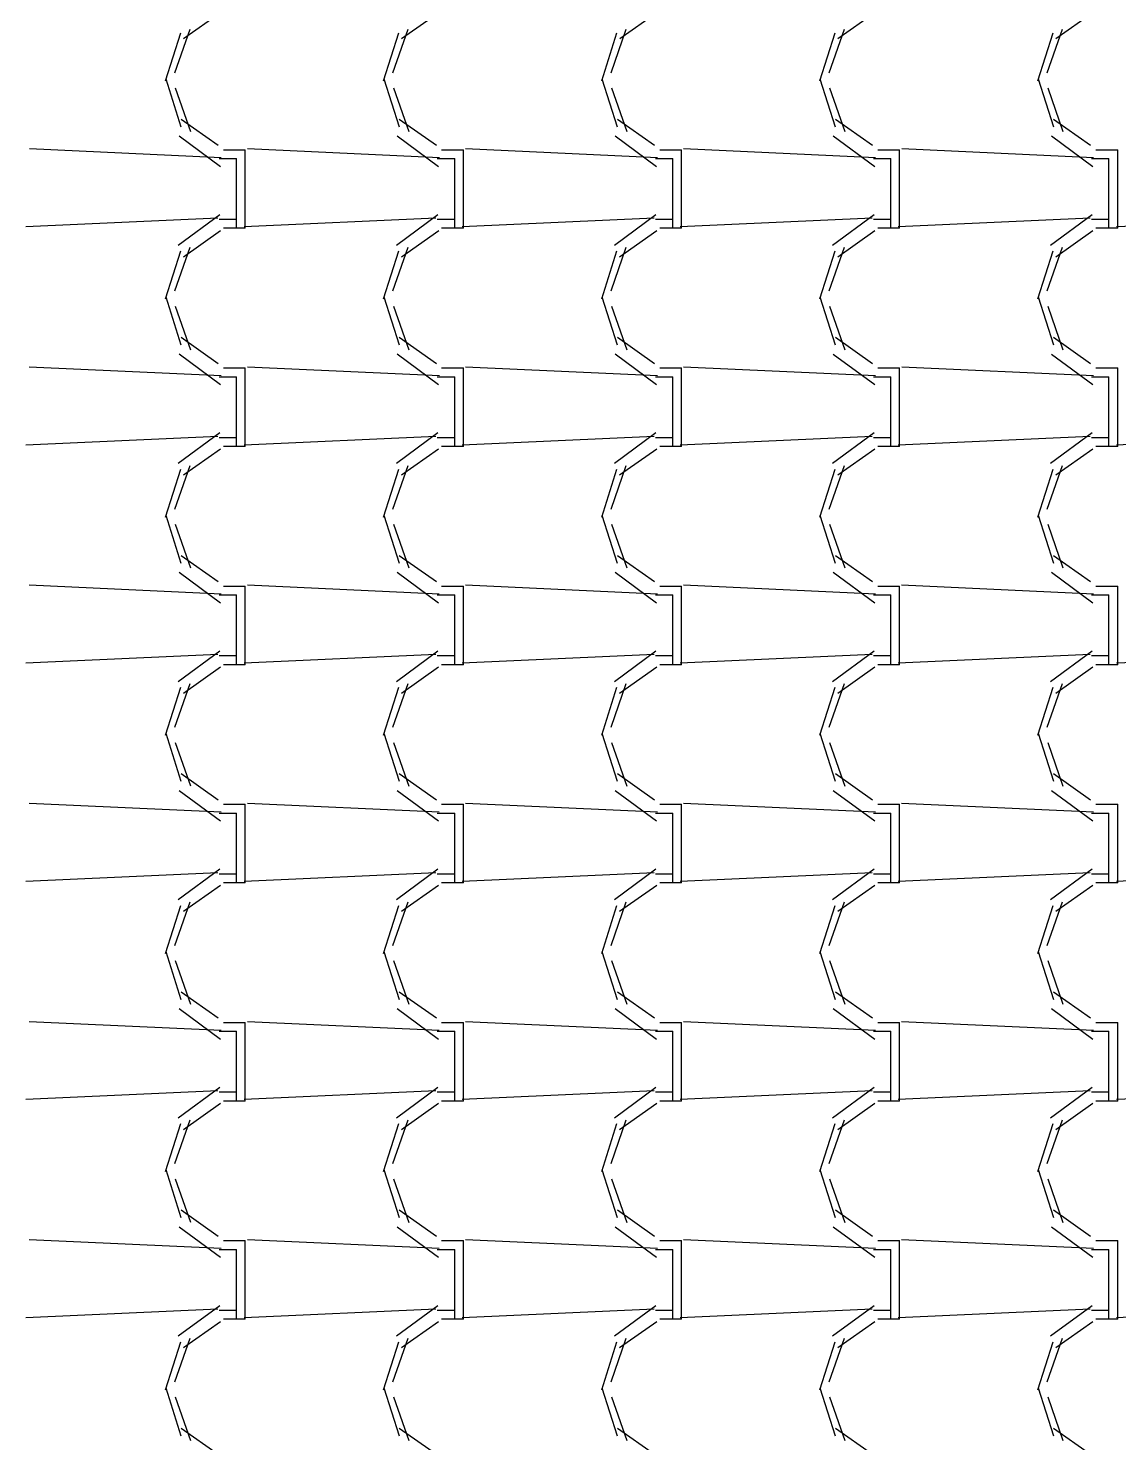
# Model space of a CAD drawing. Header units: millimetres. Extents: x -336 to -33, y -135 to 770.
# Drawn here: x -307.876 to -306.376, y 721.539 to 723.484 of the extents above; entities that cross this region are included whole.
import ezdxf

# ---------------------------------------------------------------- set-up
doc = ezdxf.new("R2010")
doc.units = ezdxf.units.MM
doc.header["$LTSCALE"] = 50
doc.header["$MEASUREMENT"] = 0
doc.layers.add('-HIDRO', color=8, linetype='CONTINUOUS')

msp = doc.modelspace()

# ---------------------------------------------------------------- linework, layer by layer
at = {"layer": '-HIDRO', "linetype": 'Continuous'}
for p, q in [((-307.6114, 723.5054), (-307.6624, 723.4694)), ((-307.3114, 723.5054), (-307.3624, 723.4694)), ((-307.0114, 723.5054), (-307.0624, 723.4694)), ((-306.7114, 723.5054), (-306.7624, 723.4694)), ((-306.4115, 723.5054), (-306.4625, 723.4694)), ((-307.6666, 723.4774), (-307.6876, 723.4114)), ((-307.6538, 723.4824), (-307.6748, 723.4224)), ((-307.3666, 723.4774), (-307.3876, 723.4114)), ((-307.3538, 723.4824), (-307.3748, 723.4224)), ((-307.0666, 723.4774), (-307.0876, 723.4114)), ((-307.0538, 723.4824), (-307.0748, 723.4224)), ((-306.7666, 723.4774), (-306.7876, 723.4114)), ((-306.7538, 723.4824), (-306.7748, 723.4224)), ((-306.4666, 723.4774), (-306.4876, 723.4114)), ((-306.4538, 723.4824), (-306.4748, 723.4224)), ((-307.6869, 723.4146), (-307.6659, 723.3486)), ((-307.3869, 723.4146), (-307.3659, 723.3486)), ((-307.0869, 723.4146), (-307.0659, 723.3486)), ((-306.7869, 723.4146), (-306.7659, 723.3486)), ((-306.4868, 723.4146), (-306.4658, 723.3486)), ((-307.6737, 723.402), (-307.6527, 723.342)), ((-307.3737, 723.402), (-307.3527, 723.342)), ((-307.0737, 723.402), (-307.0527, 723.342)), ((-306.7737, 723.402), (-306.7527, 723.342)), ((-306.4737, 723.402), (-306.4527, 723.342)), ((-307.6656, 723.3592), (-307.6146, 723.3232)), ((-307.3656, 723.3592), (-307.3146, 723.3232)), ((-307.0656, 723.3592), (-307.0146, 723.3232)), ((-306.7656, 723.3592), (-306.7146, 723.3232)), ((-306.4656, 723.3592), (-306.4146, 723.3232)), ((-307.6686, 723.3361), (-307.6116, 723.2941)), ((-307.3686, 723.3361), (-307.3116, 723.2941)), ((-307.0686, 723.336), (-307.0116, 723.294)), ((-306.7686, 723.336), (-306.7116, 723.294)), ((-306.4686, 723.336), (-306.4116, 723.294)), ((-307.6105, 723.306), (-307.8745, 723.318)), ((-307.6074, 723.3169), (-307.5774, 723.3169)), ((-307.5774, 723.2209), (-307.5774, 723.3169)), ((-307.3105, 723.306), (-307.5745, 723.318)), ((-307.3074, 723.3169), (-307.2774, 723.3169)), ((-307.2774, 723.2209), (-307.2774, 723.3169)), ((-307.0105, 723.306), (-307.2745, 723.318)), ((-307.0074, 723.3169), (-306.9774, 723.3169)), ((-306.9774, 723.2209), (-306.9774, 723.3169)), ((-306.7105, 723.306), (-306.9745, 723.318)), ((-306.7074, 723.3169), (-306.6774, 723.3169)), ((-306.6774, 723.2209), (-306.6774, 723.3169)), ((-306.4105, 723.306), (-306.6745, 723.318)), ((-306.4074, 723.3169), (-306.3774, 723.3169)), ((-306.3774, 723.2209), (-306.3774, 723.3169)), ((-307.6134, 723.3049), (-307.5894, 723.3049)), ((-307.5894, 723.2209), (-307.5894, 723.3049)), ((-307.3134, 723.3049), (-307.2894, 723.3049)), ((-307.2894, 723.2209), (-307.2894, 723.3049)), ((-307.0134, 723.3049), (-306.9894, 723.3049)), ((-306.9894, 723.2209), (-306.9894, 723.3049)), ((-306.7134, 723.3049), (-306.6894, 723.3049)), ((-306.6894, 723.2209), (-306.6894, 723.3049)), ((-306.4134, 723.3049), (-306.3894, 723.3049)), ((-306.3894, 723.2209), (-306.3894, 723.3049)), ((-307.6152, 723.2228), (-307.8792, 723.2108)), ((-307.6126, 723.2275), (-307.6696, 723.1855)), ((-307.5894, 723.2209), (-307.6134, 723.2209)), ((-307.5894, 723.2089), (-307.5894, 723.2209)), ((-307.3152, 723.2228), (-307.5792, 723.2108)), ((-307.5774, 723.2089), (-307.5774, 723.2209)), ((-307.3126, 723.2275), (-307.3696, 723.1855)), ((-307.2894, 723.2209), (-307.3134, 723.2209)), ((-307.2894, 723.2089), (-307.2894, 723.2209)), ((-307.0152, 723.2228), (-307.2792, 723.2108)), ((-307.2774, 723.2089), (-307.2774, 723.2209)), ((-307.0126, 723.2275), (-307.0696, 723.1855)), ((-306.9894, 723.2209), (-307.0134, 723.2209)), ((-306.9894, 723.2089), (-306.9894, 723.2209)), ((-306.7152, 723.2228), (-306.9792, 723.2108)), ((-306.9774, 723.2089), (-306.9774, 723.2209)), ((-306.7126, 723.2275), (-306.7696, 723.1855)), ((-306.6894, 723.2209), (-306.7134, 723.2209)), ((-306.6894, 723.2089), (-306.6894, 723.2209)), ((-306.4152, 723.2228), (-306.6792, 723.2108)), ((-306.6774, 723.2089), (-306.6774, 723.2209)), ((-306.4126, 723.2275), (-306.4696, 723.1855)), ((-306.3894, 723.2209), (-306.4134, 723.2209)), ((-306.3894, 723.2089), (-306.3894, 723.2209)), ((-306.1152, 723.2228), (-306.3792, 723.2108)), ((-306.3774, 723.2089), (-306.3774, 723.2209)), ((-307.6114, 723.2054), (-307.6624, 723.1694)), ((-307.5774, 723.2089), (-307.6074, 723.2089)), ((-307.3114, 723.2054), (-307.3624, 723.1694)), ((-307.2774, 723.2089), (-307.3074, 723.2089)), ((-307.0114, 723.2054), (-307.0625, 723.1694)), ((-306.9774, 723.2089), (-307.0074, 723.2089)), ((-306.7115, 723.2054), (-306.7625, 723.1694)), ((-306.6774, 723.2089), (-306.7074, 723.2089)), ((-306.4115, 723.2054), (-306.4625, 723.1694)), ((-306.3774, 723.2089), (-306.4074, 723.2089)), ((-307.6666, 723.1774), (-307.6876, 723.1114)), ((-307.6538, 723.1824), (-307.6748, 723.1224)), ((-307.3666, 723.1774), (-307.3876, 723.1114)), ((-307.3538, 723.1824), (-307.3748, 723.1224)), ((-307.0666, 723.1774), (-307.0876, 723.1114)), ((-307.0538, 723.1824), (-307.0748, 723.1224)), ((-306.7666, 723.1774), (-306.7876, 723.1114)), ((-306.7538, 723.1824), (-306.7748, 723.1224)), ((-306.4666, 723.1774), (-306.4876, 723.1114)), ((-306.4538, 723.1824), (-306.4748, 723.1224)), ((-307.6869, 723.1146), (-307.6659, 723.0486)), ((-307.3869, 723.1146), (-307.3659, 723.0486)), ((-307.0869, 723.1146), (-307.0659, 723.0486)), ((-306.7869, 723.1146), (-306.7659, 723.0486)), ((-306.4868, 723.1146), (-306.4658, 723.0486)), ((-307.6737, 723.102), (-307.6527, 723.042)), ((-307.3737, 723.102), (-307.3527, 723.042)), ((-307.0737, 723.102), (-307.0527, 723.042)), ((-306.7737, 723.102), (-306.7527, 723.042)), ((-306.4737, 723.102), (-306.4527, 723.042)), ((-307.6656, 723.0592), (-307.6146, 723.0232)), ((-307.3656, 723.0592), (-307.3146, 723.0232)), ((-307.0656, 723.0592), (-307.0146, 723.0232)), ((-306.7656, 723.0592), (-306.7146, 723.0232)), ((-306.4656, 723.0592), (-306.4146, 723.0232)), ((-307.6105, 723.006), (-307.8746, 723.018)), ((-307.6686, 723.0361), (-307.6116, 722.9941)), ((-307.3105, 723.006), (-307.5745, 723.018)), ((-307.3686, 723.0361), (-307.3116, 722.9941)), ((-307.0105, 723.006), (-307.2745, 723.018)), ((-307.0686, 723.0361), (-307.0116, 722.9941)), ((-306.7105, 723.006), (-306.9745, 723.018)), ((-306.7686, 723.036), (-306.7116, 722.994)), ((-306.4105, 723.006), (-306.6745, 723.018)), ((-306.4686, 723.036), (-306.4116, 722.994)), ((-307.6134, 723.0049), (-307.5894, 723.0049)), ((-307.6074, 723.0169), (-307.5774, 723.0169)), ((-307.5894, 722.9209), (-307.5894, 723.0049)), ((-307.5774, 722.9209), (-307.5774, 723.0169)), ((-307.3134, 723.0049), (-307.2894, 723.0049)), ((-307.3074, 723.0169), (-307.2774, 723.0169)), ((-307.2894, 722.9209), (-307.2894, 723.0049)), ((-307.2774, 722.9209), (-307.2774, 723.0169)), ((-307.0134, 723.0049), (-306.9894, 723.0049)), ((-307.0074, 723.0169), (-306.9774, 723.0169)), ((-306.9894, 722.9209), (-306.9894, 723.0049)), ((-306.9774, 722.9209), (-306.9774, 723.0169)), ((-306.7134, 723.0049), (-306.6894, 723.0049)), ((-306.7074, 723.0169), (-306.6774, 723.0169)), ((-306.6894, 722.9209), (-306.6894, 723.0049)), ((-306.6774, 722.9209), (-306.6774, 723.0169)), ((-306.4134, 723.0049), (-306.3894, 723.0049)), ((-306.4074, 723.0169), (-306.3774, 723.0169)), ((-306.3894, 722.9209), (-306.3894, 723.0049)), ((-306.3774, 722.9209), (-306.3774, 723.0169)), ((-307.6152, 722.9228), (-307.8792, 722.9108)), ((-307.6126, 722.9275), (-307.6696, 722.8855)), ((-307.5894, 722.9209), (-307.6134, 722.9209)), ((-307.5894, 722.9089), (-307.5894, 722.9209)), ((-307.3152, 722.9228), (-307.5792, 722.9108)), ((-307.5774, 722.9089), (-307.5774, 722.9209)), ((-307.3126, 722.9275), (-307.3696, 722.8855)), ((-307.2894, 722.9209), (-307.3134, 722.9209)), ((-307.2894, 722.9089), (-307.2894, 722.9209)), ((-307.0152, 722.9228), (-307.2792, 722.9108)), ((-307.2774, 722.9089), (-307.2774, 722.9209)), ((-307.0126, 722.9275), (-307.0696, 722.8855)), ((-306.9894, 722.9209), (-307.0134, 722.9209)), ((-306.9894, 722.9089), (-306.9894, 722.9209)), ((-306.7152, 722.9228), (-306.9792, 722.9108)), ((-306.9774, 722.9089), (-306.9774, 722.9209)), ((-306.7126, 722.9275), (-306.7696, 722.8855)), ((-306.6894, 722.9209), (-306.7134, 722.9209)), ((-306.6894, 722.9089), (-306.6894, 722.9209)), ((-306.4152, 722.9228), (-306.6792, 722.9108)), ((-306.6774, 722.9089), (-306.6774, 722.9209)), ((-306.4126, 722.9275), (-306.4696, 722.8855)), ((-306.3894, 722.9209), (-306.4134, 722.9209)), ((-306.3894, 722.9089), (-306.3894, 722.9209)), ((-306.1152, 722.9228), (-306.3792, 722.9108)), ((-306.3774, 722.9089), (-306.3774, 722.9209)), ((-307.6114, 722.9054), (-307.6624, 722.8694)), ((-307.5774, 722.9089), (-307.6074, 722.9089)), ((-307.3115, 722.9054), (-307.3625, 722.8694)), ((-307.2774, 722.9089), (-307.3074, 722.9089)), ((-307.0115, 722.9054), (-307.0625, 722.8694)), ((-306.9774, 722.9089), (-307.0074, 722.9089)), ((-306.7115, 722.9054), (-306.7625, 722.8694)), ((-306.6774, 722.9089), (-306.7074, 722.9089)), ((-306.4115, 722.9054), (-306.4625, 722.8694)), ((-306.3774, 722.9089), (-306.4074, 722.9089)), ((-307.6538, 722.8824), (-307.6748, 722.8224)), ((-307.3538, 722.8824), (-307.3748, 722.8224)), ((-307.0538, 722.8824), (-307.0748, 722.8224)), ((-306.7538, 722.8824), (-306.7748, 722.8224)), ((-306.4538, 722.8824), (-306.4748, 722.8224)), ((-307.6666, 722.8774), (-307.6876, 722.8114)), ((-307.3666, 722.8774), (-307.3876, 722.8114)), ((-307.0666, 722.8774), (-307.0876, 722.8114)), ((-306.7666, 722.8774), (-306.7876, 722.8114)), ((-306.4666, 722.8774), (-306.4876, 722.8114)), ((-307.6869, 722.8146), (-307.6659, 722.7486)), ((-307.3869, 722.8146), (-307.3659, 722.7486)), ((-307.0869, 722.8146), (-307.0659, 722.7486)), ((-306.7869, 722.8146), (-306.7659, 722.7486)), ((-306.4868, 722.8146), (-306.4658, 722.7486)), ((-307.6737, 722.802), (-307.6527, 722.742)), ((-307.3737, 722.802), (-307.3527, 722.742)), ((-307.0737, 722.802), (-307.0527, 722.742)), ((-306.7737, 722.802), (-306.7527, 722.742)), ((-306.4737, 722.802), (-306.4527, 722.742)), ((-307.6656, 722.7592), (-307.6146, 722.7232)), ((-307.3656, 722.7592), (-307.3146, 722.7232)), ((-307.0656, 722.7592), (-307.0146, 722.7232)), ((-306.7656, 722.7592), (-306.7146, 722.7232)), ((-306.4656, 722.7592), (-306.4146, 722.7232)), ((-307.6686, 722.7361), (-307.6116, 722.6941)), ((-307.3686, 722.7361), (-307.3116, 722.6941)), ((-307.0686, 722.7361), (-307.0116, 722.6941)), ((-306.7686, 722.7361), (-306.7116, 722.6941)), ((-306.4686, 722.736), (-306.4116, 722.694)), ((-307.6106, 722.706), (-307.8746, 722.718)), ((-307.6074, 722.7169), (-307.5774, 722.7169)), ((-307.5774, 722.6209), (-307.5774, 722.7169)), ((-307.3106, 722.706), (-307.5746, 722.718)), ((-307.3074, 722.7169), (-307.2774, 722.7169)), ((-307.2774, 722.6209), (-307.2774, 722.7169)), ((-307.0106, 722.706), (-307.2746, 722.718)), ((-307.0074, 722.7169), (-306.9774, 722.7169)), ((-306.9774, 722.6209), (-306.9774, 722.7169)), ((-306.7106, 722.706), (-306.9746, 722.718)), ((-306.7074, 722.7169), (-306.6774, 722.7169)), ((-306.6774, 722.6209), (-306.6774, 722.7169)), ((-306.4106, 722.706), (-306.6746, 722.718)), ((-306.4074, 722.7169), (-306.3774, 722.7169)), ((-306.3774, 722.6209), (-306.3774, 722.7169)), ((-307.6134, 722.7049), (-307.5894, 722.7049)), ((-307.5894, 722.6209), (-307.5894, 722.7049)), ((-307.3134, 722.7049), (-307.2894, 722.7049)), ((-307.2894, 722.6209), (-307.2894, 722.7049)), ((-307.0134, 722.7049), (-306.9894, 722.7049)), ((-306.9894, 722.6209), (-306.9894, 722.7049)), ((-306.7134, 722.7049), (-306.6894, 722.7049)), ((-306.6894, 722.6209), (-306.6894, 722.7049)), ((-306.4134, 722.7049), (-306.3894, 722.7049)), ((-306.3894, 722.6209), (-306.3894, 722.7049)), ((-307.6152, 722.6228), (-307.8792, 722.6108)), ((-307.6126, 722.6275), (-307.6696, 722.5855)), ((-307.5894, 722.6209), (-307.6134, 722.6209)), ((-307.5774, 722.6089), (-307.6074, 722.6089)), ((-307.5894, 722.6089), (-307.5894, 722.6209)), ((-307.3152, 722.6228), (-307.5792, 722.6108)), ((-307.5774, 722.6089), (-307.5774, 722.6209)), ((-307.3126, 722.6275), (-307.3696, 722.5855)), ((-307.2894, 722.6209), (-307.3134, 722.6209)), ((-307.2774, 722.6089), (-307.3074, 722.6089)), ((-307.2894, 722.6089), (-307.2894, 722.6209)), ((-307.0152, 722.6228), (-307.2792, 722.6108)), ((-307.2774, 722.6089), (-307.2774, 722.6209)), ((-307.0126, 722.6275), (-307.0696, 722.5855)), ((-306.9894, 722.6209), (-307.0134, 722.6209)), ((-306.9774, 722.6089), (-307.0074, 722.6089)), ((-306.9894, 722.6089), (-306.9894, 722.6209)), ((-306.7152, 722.6228), (-306.9792, 722.6108)), ((-306.9774, 722.6089), (-306.9774, 722.6209)), ((-306.7126, 722.6275), (-306.7696, 722.5855)), ((-306.6894, 722.6209), (-306.7134, 722.6209)), ((-306.6774, 722.6089), (-306.7074, 722.6089)), ((-306.6894, 722.6089), (-306.6894, 722.6209)), ((-306.4152, 722.6228), (-306.6792, 722.6108)), ((-306.6774, 722.6089), (-306.6774, 722.6209)), ((-306.4126, 722.6275), (-306.4696, 722.5855)), ((-306.3894, 722.6209), (-306.4134, 722.6209)), ((-306.3774, 722.6089), (-306.4074, 722.6089)), ((-306.3894, 722.6089), (-306.3894, 722.6209)), ((-306.1152, 722.6228), (-306.3792, 722.6108)), ((-306.3774, 722.6089), (-306.3774, 722.6209)), ((-307.6115, 722.6054), (-307.6625, 722.5694)), ((-307.3115, 722.6054), (-307.3625, 722.5694)), ((-307.0115, 722.6054), (-307.0625, 722.5694)), ((-306.7115, 722.6054), (-306.7625, 722.5694)), ((-306.4115, 722.6054), (-306.4625, 722.5694)), ((-307.6666, 722.5774), (-307.6876, 722.5114)), ((-307.6538, 722.5824), (-307.6748, 722.5224)), ((-307.3666, 722.5774), (-307.3876, 722.5114)), ((-307.3538, 722.5824), (-307.3748, 722.5224)), ((-307.0666, 722.5774), (-307.0876, 722.5114)), ((-307.0538, 722.5824), (-307.0748, 722.5224)), ((-306.7666, 722.5774), (-306.7876, 722.5114)), ((-306.7538, 722.5824), (-306.7748, 722.5224)), ((-306.4666, 722.5774), (-306.4876, 722.5114)), ((-306.4538, 722.5824), (-306.4748, 722.5224)), ((-307.6869, 722.5146), (-307.6659, 722.4486)), ((-307.3869, 722.5146), (-307.3659, 722.4486)), ((-307.0869, 722.5146), (-307.0659, 722.4486)), ((-306.7869, 722.5146), (-306.7659, 722.4486)), ((-306.4868, 722.5146), (-306.4658, 722.4486)), ((-307.6737, 722.5021), (-307.6527, 722.4421)), ((-307.3737, 722.502), (-307.3527, 722.442)), ((-307.0737, 722.502), (-307.0527, 722.442)), ((-306.7737, 722.502), (-306.7527, 722.442)), ((-306.4737, 722.502), (-306.4527, 722.442)), ((-307.6656, 722.4592), (-307.6146, 722.4232)), ((-307.3656, 722.4592), (-307.3146, 722.4232)), ((-307.0656, 722.4592), (-307.0146, 722.4232)), ((-306.7656, 722.4592), (-306.7146, 722.4232)), ((-306.4656, 722.4592), (-306.4146, 722.4232)), ((-307.6686, 722.4361), (-307.6116, 722.3941)), ((-307.3686, 722.4361), (-307.3116, 722.3941)), ((-307.0686, 722.4361), (-307.0116, 722.3941)), ((-306.7686, 722.4361), (-306.7116, 722.3941)), ((-306.4686, 722.4361), (-306.4116, 722.3941)), ((-307.6106, 722.406), (-307.8746, 722.418)), ((-307.6074, 722.4169), (-307.5774, 722.4169)), ((-307.5774, 722.3209), (-307.5774, 722.4169)), ((-307.3106, 722.406), (-307.5746, 722.418)), ((-307.3074, 722.4169), (-307.2774, 722.4169)), ((-307.2774, 722.3209), (-307.2774, 722.4169)), ((-307.0106, 722.406), (-307.2746, 722.418)), ((-307.0074, 722.4169), (-306.9774, 722.4169)), ((-306.9774, 722.3209), (-306.9774, 722.4169)), ((-306.7106, 722.406), (-306.9746, 722.418)), ((-306.7074, 722.4169), (-306.6774, 722.4169)), ((-306.6774, 722.3209), (-306.6774, 722.4169)), ((-306.4106, 722.406), (-306.6746, 722.418)), ((-306.4074, 722.4169), (-306.3774, 722.4169)), ((-306.3774, 722.3209), (-306.3774, 722.4169)), ((-307.6134, 722.4049), (-307.5894, 722.4049)), ((-307.5894, 722.3209), (-307.5894, 722.4049)), ((-307.3134, 722.4049), (-307.2894, 722.4049)), ((-307.2894, 722.3209), (-307.2894, 722.4049)), ((-307.0134, 722.4049), (-306.9894, 722.4049)), ((-306.9894, 722.3209), (-306.9894, 722.4049)), ((-306.7134, 722.4049), (-306.6894, 722.4049)), ((-306.6894, 722.3209), (-306.6894, 722.4049)), ((-306.4134, 722.4049), (-306.3894, 722.4049)), ((-306.3894, 722.3209), (-306.3894, 722.4049)), ((-307.6152, 722.3228), (-307.8792, 722.3108)), ((-307.6126, 722.3275), (-307.6696, 722.2855)), ((-307.5894, 722.3209), (-307.6134, 722.3209)), ((-307.5894, 722.3089), (-307.5894, 722.3209)), ((-307.3152, 722.3228), (-307.5792, 722.3108)), ((-307.5774, 722.3089), (-307.5774, 722.3209)), ((-307.3126, 722.3275), (-307.3696, 722.2855)), ((-307.2894, 722.3209), (-307.3134, 722.3209)), ((-307.2894, 722.3089), (-307.2894, 722.3209)), ((-307.0152, 722.3228), (-307.2792, 722.3108)), ((-307.2774, 722.3089), (-307.2774, 722.3209)), ((-307.0126, 722.3275), (-307.0696, 722.2855)), ((-306.9894, 722.3209), (-307.0134, 722.3209)), ((-306.9894, 722.3089), (-306.9894, 722.3209)), ((-306.7152, 722.3228), (-306.9792, 722.3108)), ((-306.9774, 722.3089), (-306.9774, 722.3209)), ((-306.7126, 722.3275), (-306.7696, 722.2855)), ((-306.6894, 722.3209), (-306.7134, 722.3209)), ((-306.6894, 722.3089), (-306.6894, 722.3209)), ((-306.4152, 722.3228), (-306.6792, 722.3108)), ((-306.6774, 722.3089), (-306.6774, 722.3209)), ((-306.4126, 722.3275), (-306.4696, 722.2855)), ((-306.3894, 722.3209), (-306.4134, 722.3209)), ((-306.3894, 722.3089), (-306.3894, 722.3209)), ((-306.1152, 722.3228), (-306.3792, 722.3108)), ((-306.3774, 722.3089), (-306.3774, 722.3209)), ((-307.6115, 722.3054), (-307.6625, 722.2694)), ((-307.5774, 722.3089), (-307.6074, 722.3089)), ((-307.3115, 722.3054), (-307.3625, 722.2694)), ((-307.2774, 722.3089), (-307.3074, 722.3089)), ((-307.0115, 722.3054), (-307.0625, 722.2694)), ((-306.9774, 722.3089), (-307.0074, 722.3089)), ((-306.7115, 722.3054), (-306.7625, 722.2694)), ((-306.6774, 722.3089), (-306.7074, 722.3089)), ((-306.4115, 722.3054), (-306.4625, 722.2694)), ((-306.3774, 722.3089), (-306.4074, 722.3089)), ((-307.6538, 722.2824), (-307.6748, 722.2224)), ((-307.3538, 722.2824), (-307.3748, 722.2224)), ((-307.0538, 722.2824), (-307.0748, 722.2224)), ((-306.7538, 722.2824), (-306.7748, 722.2224)), ((-306.4538, 722.2824), (-306.4748, 722.2224)), ((-307.6666, 722.2774), (-307.6876, 722.2114)), ((-307.3666, 722.2774), (-307.3876, 722.2114)), ((-307.0666, 722.2774), (-307.0876, 722.2114)), ((-306.7666, 722.2774), (-306.7876, 722.2114)), ((-306.4666, 722.2774), (-306.4876, 722.2114)), ((-307.6869, 722.2146), (-307.6659, 722.1486)), ((-307.6737, 722.2021), (-307.6527, 722.1421)), ((-307.3869, 722.2146), (-307.3659, 722.1486)), ((-307.3737, 722.202), (-307.3527, 722.142)), ((-307.0869, 722.2146), (-307.0659, 722.1486)), ((-307.0737, 722.202), (-307.0527, 722.142)), ((-306.7869, 722.2146), (-306.7659, 722.1486)), ((-306.7737, 722.202), (-306.7527, 722.142)), ((-306.4868, 722.2146), (-306.4658, 722.1486)), ((-306.4737, 722.202), (-306.4527, 722.142)), ((-307.6656, 722.1592), (-307.6146, 722.1232)), ((-307.3656, 722.1592), (-307.3146, 722.1232)), ((-307.0656, 722.1592), (-307.0146, 722.1232)), ((-306.7656, 722.1592), (-306.7146, 722.1232)), ((-306.4656, 722.1592), (-306.4146, 722.1232)), ((-307.6686, 722.1361), (-307.6116, 722.0941)), ((-307.3686, 722.1361), (-307.3116, 722.0941)), ((-307.0686, 722.1361), (-307.0116, 722.0941)), ((-306.7686, 722.1361), (-306.7116, 722.0941)), ((-306.4686, 722.1361), (-306.4116, 722.0941)), ((-307.6106, 722.106), (-307.8746, 722.118)), ((-307.6134, 722.1049), (-307.5894, 722.1049)), ((-307.6074, 722.1169), (-307.5774, 722.1169)), ((-307.5894, 722.0209), (-307.5894, 722.1049)), ((-307.5774, 722.0209), (-307.5774, 722.1169)), ((-307.3106, 722.106), (-307.5746, 722.118)), ((-307.3134, 722.1049), (-307.2894, 722.1049)), ((-307.3074, 722.1169), (-307.2774, 722.1169)), ((-307.2894, 722.0209), (-307.2894, 722.1049)), ((-307.2774, 722.0209), (-307.2774, 722.1169)), ((-307.0106, 722.106), (-307.2746, 722.118)), ((-307.0134, 722.1049), (-306.9894, 722.1049)), ((-307.0074, 722.1169), (-306.9774, 722.1169)), ((-306.9894, 722.0209), (-306.9894, 722.1049)), ((-306.9774, 722.0209), (-306.9774, 722.1169)), ((-306.7106, 722.106), (-306.9746, 722.118)), ((-306.7134, 722.1049), (-306.6894, 722.1049)), ((-306.7074, 722.1169), (-306.6774, 722.1169)), ((-306.6894, 722.0209), (-306.6894, 722.1049)), ((-306.6774, 722.0209), (-306.6774, 722.1169)), ((-306.4106, 722.106), (-306.6746, 722.118)), ((-306.4134, 722.1049), (-306.3894, 722.1049)), ((-306.4074, 722.1169), (-306.3774, 722.1169)), ((-306.3894, 722.0209), (-306.3894, 722.1049)), ((-306.3774, 722.0209), (-306.3774, 722.1169)), ((-307.6126, 722.0275), (-307.6696, 721.9855)), ((-307.3126, 722.0275), (-307.3696, 721.9855)), ((-307.0126, 722.0275), (-307.0696, 721.9855)), ((-306.7126, 722.0275), (-306.7696, 721.9855)), ((-306.4126, 722.0275), (-306.4696, 721.9855)), ((-307.6152, 722.0228), (-307.8792, 722.0108)), ((-307.5894, 722.0209), (-307.6134, 722.0209)), ((-307.5774, 722.0089), (-307.6074, 722.0089)), ((-307.5894, 722.0089), (-307.5894, 722.0209)), ((-307.3152, 722.0228), (-307.5792, 722.0108)), ((-307.5774, 722.0089), (-307.5774, 722.0209)), ((-307.2894, 722.0209), (-307.3134, 722.0209)), ((-307.2774, 722.0089), (-307.3074, 722.0089)), ((-307.2894, 722.0089), (-307.2894, 722.0209)), ((-307.0152, 722.0228), (-307.2792, 722.0108)), ((-307.2774, 722.0089), (-307.2774, 722.0209)), ((-306.9894, 722.0209), (-307.0134, 722.0209)), ((-306.9774, 722.0089), (-307.0074, 722.0089)), ((-306.9894, 722.0089), (-306.9894, 722.0209)), ((-306.7152, 722.0228), (-306.9792, 722.0108)), ((-306.9774, 722.0089), (-306.9774, 722.0209)), ((-306.6894, 722.0209), (-306.7134, 722.0209)), ((-306.6774, 722.0089), (-306.7074, 722.0089)), ((-306.6894, 722.0089), (-306.6894, 722.0209)), ((-306.4152, 722.0228), (-306.6792, 722.0108)), ((-306.6774, 722.0089), (-306.6774, 722.0209)), ((-306.3894, 722.0209), (-306.4134, 722.0209)), ((-306.3774, 722.0089), (-306.4074, 722.0089)), ((-306.3894, 722.0089), (-306.3894, 722.0209)), ((-306.1152, 722.0228), (-306.3792, 722.0108)), ((-306.3774, 722.0089), (-306.3774, 722.0209)), ((-307.6115, 722.0054), (-307.6625, 721.9694)), ((-307.3115, 722.0054), (-307.3625, 721.9694)), ((-307.0115, 722.0054), (-307.0625, 721.9694)), ((-306.7115, 722.0054), (-306.7625, 721.9694)), ((-306.4115, 722.0054), (-306.4625, 721.9694)), ((-307.6666, 721.9774), (-307.6876, 721.9114)), ((-307.6538, 721.9824), (-307.6748, 721.9224)), ((-307.3666, 721.9774), (-307.3876, 721.9114)), ((-307.3538, 721.9824), (-307.3748, 721.9224)), ((-307.0666, 721.9774), (-307.0876, 721.9114)), ((-307.0538, 721.9824), (-307.0748, 721.9224)), ((-306.7666, 721.9774), (-306.7876, 721.9114)), ((-306.7538, 721.9824), (-306.7748, 721.9224)), ((-306.4666, 721.9774), (-306.4876, 721.9114)), ((-306.4538, 721.9824), (-306.4748, 721.9224)), ((-307.6869, 721.9146), (-307.6659, 721.8486)), ((-307.3869, 721.9146), (-307.3659, 721.8486)), ((-307.0869, 721.9146), (-307.0659, 721.8486)), ((-306.7869, 721.9146), (-306.7659, 721.8486)), ((-306.4868, 721.9146), (-306.4658, 721.8486)), ((-307.6737, 721.9021), (-307.6527, 721.8421)), ((-307.3737, 721.902), (-307.3527, 721.842)), ((-307.0737, 721.902), (-307.0527, 721.842)), ((-306.7737, 721.902), (-306.7527, 721.842)), ((-306.4737, 721.902), (-306.4527, 721.842)), ((-307.6656, 721.8592), (-307.6146, 721.8232)), ((-307.3656, 721.8592), (-307.3146, 721.8232)), ((-307.0656, 721.8592), (-307.0146, 721.8232)), ((-306.7656, 721.8592), (-306.7146, 721.8232)), ((-306.4656, 721.8592), (-306.4146, 721.8232)), ((-307.6686, 721.8361), (-307.6116, 721.7941)), ((-307.3686, 721.8361), (-307.3116, 721.7941)), ((-307.0686, 721.8361), (-307.0116, 721.7941)), ((-306.7686, 721.8361), (-306.7116, 721.7941)), ((-306.4686, 721.8361), (-306.4116, 721.7941)), ((-307.6106, 721.806), (-307.8746, 721.818)), ((-307.6074, 721.8169), (-307.5774, 721.8169)), ((-307.5774, 721.7209), (-307.5774, 721.8169)), ((-307.3106, 721.806), (-307.5746, 721.818)), ((-307.3074, 721.8169), (-307.2774, 721.8169)), ((-307.2774, 721.7209), (-307.2774, 721.8169)), ((-307.0106, 721.806), (-307.2746, 721.818)), ((-307.0074, 721.8169), (-306.9774, 721.8169)), ((-306.9774, 721.7209), (-306.9774, 721.8169)), ((-306.7106, 721.806), (-306.9746, 721.818)), ((-306.7074, 721.8169), (-306.6774, 721.8169)), ((-306.6774, 721.7209), (-306.6774, 721.8169)), ((-306.4106, 721.806), (-306.6746, 721.818)), ((-306.4074, 721.8169), (-306.3774, 721.8169)), ((-306.3774, 721.7209), (-306.3774, 721.8169)), ((-307.6134, 721.8049), (-307.5894, 721.8049)), ((-307.5894, 721.7209), (-307.5894, 721.8049)), ((-307.3134, 721.8049), (-307.2894, 721.8049)), ((-307.2894, 721.7209), (-307.2894, 721.8049)), ((-307.0134, 721.8049), (-306.9894, 721.8049)), ((-306.9894, 721.7209), (-306.9894, 721.8049)), ((-306.7134, 721.8049), (-306.6894, 721.8049)), ((-306.6894, 721.7209), (-306.6894, 721.8049)), ((-306.4134, 721.8049), (-306.3894, 721.8049)), ((-306.3894, 721.7209), (-306.3894, 721.8049)), ((-307.6152, 721.7228), (-307.8792, 721.7108)), ((-307.6126, 721.7275), (-307.6696, 721.6855)), ((-307.5894, 721.7209), (-307.6134, 721.7209)), ((-307.5894, 721.7089), (-307.5894, 721.7209)), ((-307.3152, 721.7228), (-307.5792, 721.7108)), ((-307.5774, 721.7089), (-307.5774, 721.7209)), ((-307.3126, 721.7275), (-307.3696, 721.6855)), ((-307.2894, 721.7209), (-307.3134, 721.7209)), ((-307.2894, 721.7089), (-307.2894, 721.7209)), ((-307.0152, 721.7228), (-307.2792, 721.7108)), ((-307.2774, 721.7089), (-307.2774, 721.7209)), ((-307.0126, 721.7275), (-307.0696, 721.6855)), ((-306.9894, 721.7209), (-307.0134, 721.7209)), ((-306.9894, 721.7089), (-306.9894, 721.7209)), ((-306.7152, 721.7228), (-306.9792, 721.7108)), ((-306.9774, 721.7089), (-306.9774, 721.7209)), ((-306.7126, 721.7275), (-306.7696, 721.6855)), ((-306.6894, 721.7209), (-306.7134, 721.7209)), ((-306.6894, 721.7089), (-306.6894, 721.7209)), ((-306.4152, 721.7228), (-306.6792, 721.7108)), ((-306.6774, 721.7089), (-306.6774, 721.7209)), ((-306.4126, 721.7275), (-306.4696, 721.6855)), ((-306.3894, 721.7209), (-306.4134, 721.7209)), ((-306.3894, 721.7089), (-306.3894, 721.7209)), ((-306.1152, 721.7228), (-306.3792, 721.7108)), ((-306.3774, 721.7089), (-306.3774, 721.7209)), ((-307.6115, 721.7054), (-307.6625, 721.6694)), ((-307.5774, 721.7089), (-307.6074, 721.7089)), ((-307.3115, 721.7054), (-307.3625, 721.6694)), ((-307.2774, 721.7089), (-307.3074, 721.7089)), ((-307.0115, 721.7054), (-307.0625, 721.6694)), ((-306.9774, 721.7089), (-307.0074, 721.7089)), ((-306.7115, 721.7054), (-306.7625, 721.6694)), ((-306.6774, 721.7089), (-306.7074, 721.7089)), ((-306.4115, 721.7054), (-306.4625, 721.6694)), ((-306.3774, 721.7089), (-306.4074, 721.7089)), ((-307.6666, 721.6774), (-307.6876, 721.6114)), ((-307.6538, 721.6824), (-307.6748, 721.6224)), ((-307.3666, 721.6774), (-307.3876, 721.6114)), ((-307.3538, 721.6824), (-307.3748, 721.6224)), ((-307.0666, 721.6774), (-307.0876, 721.6114)), ((-307.0538, 721.6824), (-307.0748, 721.6224)), ((-306.7666, 721.6774), (-306.7876, 721.6114)), ((-306.7538, 721.6824), (-306.7748, 721.6224)), ((-306.4666, 721.6774), (-306.4876, 721.6114)), ((-306.4538, 721.6824), (-306.4748, 721.6224)), ((-307.6869, 721.6146), (-307.6659, 721.5486)), ((-307.6737, 721.6021), (-307.6527, 721.5421)), ((-307.3869, 721.6146), (-307.3659, 721.5486)), ((-307.3737, 721.602), (-307.3527, 721.5421)), ((-307.0869, 721.6146), (-307.0659, 721.5486)), ((-307.0737, 721.602), (-307.0527, 721.542)), ((-306.7869, 721.6146), (-306.7659, 721.5486)), ((-306.7737, 721.602), (-306.7527, 721.542)), ((-306.4868, 721.6146), (-306.4658, 721.5486)), ((-306.4737, 721.602), (-306.4527, 721.542)), ((-307.6656, 721.5592), (-307.6146, 721.5232)), ((-307.3656, 721.5592), (-307.3146, 721.5232)), ((-307.0656, 721.5592), (-307.0146, 721.5232)), ((-306.7656, 721.5592), (-306.7146, 721.5232)), ((-306.4656, 721.5592), (-306.4146, 721.5232))]:
    msp.add_line(p, q, dxfattribs=at)

doc.saveas('drawing.dxf')
